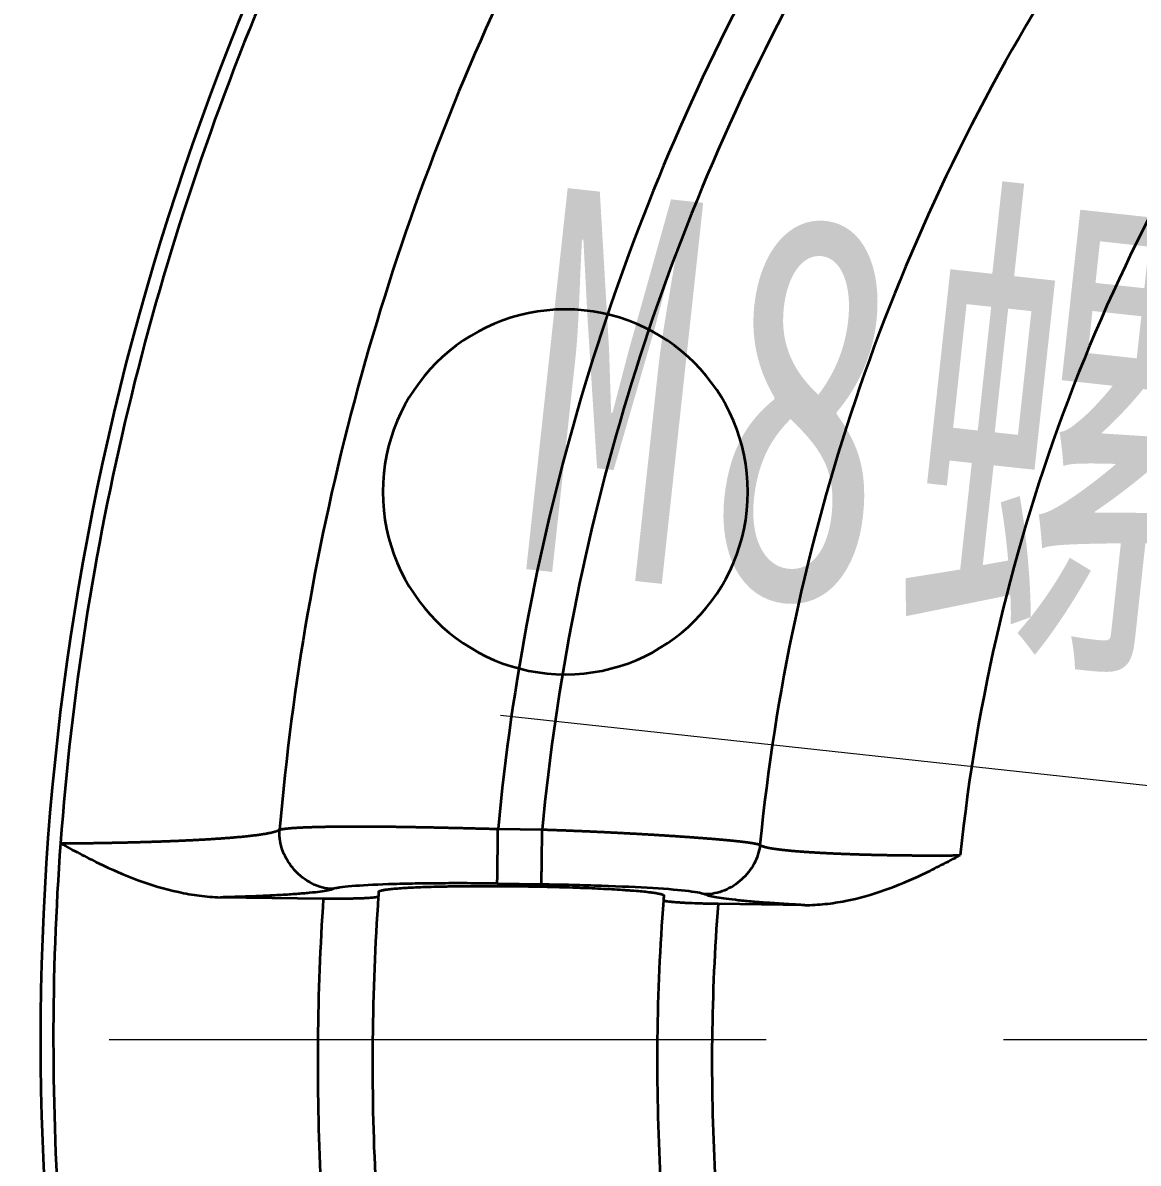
# Model space of a CAD drawing. Header units: millimetres. Extents: x -742 to 742, y -525 to 525.
# Drawn here: x -349.78 to -319.22, y 144.8 to 176.04 of the extents above; entities that cross this region are included whole.
import ezdxf

# ---------------------------------------------------------------- set-up
doc = ezdxf.new("R2010")
doc.units = ezdxf.units.MM
doc.linetypes.add('PHANTOM', pattern=[50.5, 18, -6.5, 6.5, -6.5, 6.5, -6.5])
doc.linetypes.add('点画线', pattern=[18, 12, -2, 2, -2])
doc.layers.get('0').update_dxf_attribs({"lineweight": 18})
for name, color, linetype, lineweight in [('中心线层', 1, '点画线', 18), ('尺寸线层', 3, 'Continuous', 18), ('粗实线层', 7, 'Continuous', 35)]:
    doc.layers.add(name, color=color, linetype=linetype, lineweight=lineweight)
doc.styles.add('标准', font='', dxfattribs={"width": 0.667})
doc.styles.get('标准').set_extended_font_data('宋体')
doc.dimstyles.new('标准', dxfattribs={"dimscale": 3, "dimtxt": 3.5, "dimasz": 4, "dimexe": 2, "dimexo": 0, "dimtad": 1, "dimdsep": 46, "dimtxsty": '标准', "dimblk": '_CAXARROW', "dimcen": 0, "dimdle": 6, "dimazin": 2, "dimtfac": 0.707107, "dimtdec": 3, "dimtmove": 2, "dimatfit": 3, "dimfxl": 1, "dimfrac": 2, "dimtolj": 1, "dimarcsym": 1})

# ---------------------------------------------------------------- blocks, each defined once
blk = doc.blocks.new('*X10')
at = {"layer": '尺寸线层', "color": 0, "lineweight": 18}
blk.add_line((-474.916, -11.807), (-474.916, -103.314), dxfattribs=at)
at = {"layer": '尺寸线层', "color": 0, "lineweight": 18, "insert": (-481.954, -93.015), "char_height": 10.5, "width": 41.19614, "attachment_point": 5, "rotation": 90, "line_spacing_factor": 1.15057, "style": '标准'}
blk.add_mtext('\\T1.1;-200', dxfattribs=at)
blk = doc.blocks.new('_CAXARROW')
blk.add_hatch(color=0).paths.add_polyline_path([(0, 0), (-1, 0.125), (-1, -0.125)], flags=0)
blk = doc.blocks.new('*X14')
at = {"layer": '尺寸线层', "lineweight": 18}
for points in [[(-258.346, 148.565), (-270.114, 151.353), (-270.438, 148.37)], [(-251.486, 147.82), (-239.394, 148.015), (-239.719, 145.032)]]:
    blk.add_hatch(color=0, dxfattribs=at).paths.add_polyline_path(points, flags=0)
at = {"layer": '尺寸线层', "color": 0, "lineweight": 18}
blk.add_line((-336.695, 157.078), (-233.592, 145.876), dxfattribs=at)
at = {"layer": '尺寸线层', "color": 0, "lineweight": 18, "insert": (-304.68, 162.38), "char_height": 10.5, "width": 125.02026, "attachment_point": 5, "rotation": 353.799, "line_spacing_factor": 1.15057, "style": '标准'}
blk.add_mtext('\\T1.1;M8螺纹孔深15', dxfattribs=at)

msp = doc.modelspace()

# ---------------------------------------------------------------- linework, layer by layer
at = {"layer": '中心线层', "linetype": 'PHANTOM'}
msp.add_line((-498.916, 148.193), (-50.916, 148.193), dxfattribs=at)
at = {"layer": '粗实线层'}
for p, q in [((-336.76, 153.96), (-335.55, 153.944)), ((-336.782, 152.463), (-335.569, 152.446)), ((-341.548, 152.047), (-344.361, 152.084)), ((-328.359, 151.871), (-330.73, 151.903))]:
    msp.add_line(p, q, dxfattribs=at)
for centre, radius, start, end in [((-274.93, 148.179), 74.366, 145.39137, 214.60863), ((-274.93, 148.179), 74.013, 157.16043, 175.82604), ((-274.93, 148.179), 68.058, 155.03112, 175.1452), ((-274.93, 148.179), 62.099, 152.44406, 174.65809), ((-274.93, 148.179), 60.894, 151.75349, 174.56704), ((-274.93, 148.179), 54.914, 148.3453, 174.4156), ((-274.93, 148.179), 49.425, 144.3385, 174.1252), ((-334.916, 163.193), 5, 0, 180), ((-334.916, 163.193), 5, 180, 0), ((-274.93, 148.179), 74.015, 175.82604, 184.23168), ((-274.93, 147.551), 66.77, 176.13891, 182.79768), ((-274.93, 147.551), 65.27, 175.99849, 182.90321), ((-274.93, 147.551), 57.47, 175.55819, 183.13304), ((-274.93, 147.551), 55.97, 175.5401, 183.1041)]:
    msp.add_arc(centre, radius, start, end, dxfattribs=at)
msp.add_ellipse((-274.904, 147.549), major_axis=(-57.319, 4.515), ratio=0.999773, start_param=6.281967, end_param=6.28427, dxfattribs=at)
for points, degree, knots in [([(-345.907, 186.666), (-350.687, 177.865), (-353.168, 168.097), (-354.406, 163.22), (-355.035, 158.228), (-355.669, 153.202), (-355.669, 148.177), (-355.668, 143.153), (-355.034, 138.125), (-354.403, 133.131), (-353.165, 128.257), (-350.682, 118.487), (-345.901, 109.69)], 2, [0, 0, 0, 20.055684, 20.055684, 30.083526, 30.083526, 40.111369, 40.111369, 50.139211, 50.139211, 60.167053, 60.167053, 80.222737, 80.222737, 80.222737]), ([(-342.744, 153.939), (-342.742, 153.939), (-342.739, 153.94), (-342.734, 153.941), (-342.729, 153.943), (-342.723, 153.944), (-342.717, 153.946), (-342.711, 153.947), (-342.704, 153.949), (-342.698, 153.95), (-342.691, 153.952), (-342.683, 153.953), (-342.676, 153.954), (-342.668, 153.956), (-342.66, 153.957), (-342.651, 153.959), (-342.642, 153.96), (-342.633, 153.961), (-342.624, 153.963), (-342.614, 153.964), (-342.604, 153.965), (-342.594, 153.967), (-342.583, 153.968), (-342.572, 153.969), (-342.561, 153.971), (-342.55, 153.972), (-342.538, 153.973), (-342.526, 153.975), (-342.513, 153.976), (-342.5, 153.977), (-342.487, 153.978), (-342.474, 153.98), (-342.46, 153.981), (-342.446, 153.982), (-342.431, 153.983), (-342.416, 153.985), (-342.401, 153.986), (-342.385, 153.987), (-342.37, 153.988), (-342.353, 153.989), (-342.337, 153.991), (-342.32, 153.992), (-342.302, 153.993), (-342.285, 153.994), (-342.267, 153.995), (-342.248, 153.996), (-342.229, 153.997), (-342.21, 153.998), (-342.191, 153.999), (-342.171, 154), (-342.151, 154.001), (-342.13, 154.002), (-342.109, 154.003), (-342.088, 154.004), (-342.066, 154.005), (-342.044, 154.006), (-342.021, 154.007), (-341.998, 154.008), (-341.975, 154.009), (-341.951, 154.01), (-341.927, 154.011), (-341.903, 154.012), (-341.878, 154.012), (-341.853, 154.013), (-341.827, 154.014), (-341.801, 154.015), (-341.775, 154.015), (-341.748, 154.016), (-341.72, 154.017), (-341.693, 154.018), (-341.665, 154.018), (-341.636, 154.019), (-341.607, 154.02), (-341.578, 154.02), (-341.548, 154.021), (-341.518, 154.021), (-341.488, 154.022), (-341.457, 154.023), (-341.426, 154.023), (-341.394, 154.024), (-341.362, 154.024), (-341.329, 154.024), (-341.296, 154.025), (-341.263, 154.025), (-341.229, 154.026), (-341.195, 154.026), (-341.16, 154.026), (-341.125, 154.027), (-341.09, 154.027), (-341.054, 154.027), (-341.018, 154.028), (-340.981, 154.028), (-340.944, 154.028), (-340.906, 154.028), (-340.868, 154.029), (-340.83, 154.029), (-340.791, 154.029), (-340.746, 154.029), (-340.695, 154.029), (-340.638, 154.029), (-340.58, 154.029), (-340.522, 154.029), (-340.462, 154.029), (-340.403, 154.029), (-340.343, 154.029), (-340.282, 154.028), (-340.22, 154.028), (-340.159, 154.028), (-340.096, 154.027), (-340.033, 154.027), (-339.97, 154.026), (-339.906, 154.025), (-339.842, 154.025), (-339.777, 154.024), (-339.711, 154.023), (-339.646, 154.022), (-339.579, 154.022), (-339.513, 154.021), (-339.446, 154.02), (-339.378, 154.019), (-339.31, 154.018), (-339.242, 154.017), (-339.173, 154.016), (-339.104, 154.014), (-339.034, 154.013), (-338.965, 154.012), (-338.895, 154.011), (-338.824, 154.009), (-338.753, 154.008), (-338.682, 154.006), (-338.611, 154.005), (-338.539, 154.004), (-338.467, 154.002), (-338.395, 154.001), (-338.322, 153.999), (-338.25, 153.997), (-338.177, 153.996), (-338.103, 153.994), (-338.03, 153.992), (-337.956, 153.991), (-337.883, 153.989), (-337.809, 153.987), (-337.735, 153.985), (-337.66, 153.984), (-337.586, 153.982), (-337.511, 153.98), (-337.437, 153.978), (-337.362, 153.976), (-337.287, 153.974), (-337.212, 153.972), (-337.137, 153.97), (-337.062, 153.968), (-336.987, 153.966), (-336.912, 153.964), (-336.837, 153.962), (-336.787, 153.961), (-336.762, 153.96)], 3, [0, 0, 0, 0, 0.02633, 0.052762, 0.079296, 0.105933, 0.132671, 0.159512, 0.186455, 0.213499, 0.240647, 0.267896, 0.295247, 0.322701, 0.350256, 0.377914, 0.405674, 0.433536, 0.4615, 0.489567, 0.517735, 0.546006, 0.574379, 0.602854, 0.631431, 0.660111, 0.688892, 0.717776, 0.746762, 0.77585, 0.80504, 0.834332, 0.863727, 0.893224, 0.922823, 0.952524, 0.982327, 1.012232, 1.04224, 1.07235, 1.102562, 1.132876, 1.163292, 1.193811, 1.224432, 1.255155, 1.28598, 1.316907, 1.347936, 1.379068, 1.410302, 1.441638, 1.473076, 1.504616, 1.536259, 1.568004, 1.59985, 1.6318, 1.663851, 1.696004, 1.72826, 1.760618, 1.793078, 1.82564, 1.858304, 1.891071, 1.92394, 1.956911, 1.989984, 2.023159, 2.056436, 2.089816, 2.123298, 2.156882, 2.190568, 2.224356, 2.258247, 2.29224, 2.326335, 2.360532, 2.394831, 2.429232, 2.463736, 2.498341, 2.533049, 2.567859, 2.602772, 2.637786, 2.672903, 2.708121, 2.743442, 2.778865, 2.81439, 2.850018, 2.885747, 2.921579, 2.957513, 2.993549, 3.045172, 3.096795, 3.148418, 3.20004, 3.251663, 3.303286, 3.354908, 3.406531, 3.458153, 3.509776, 3.561398, 3.61302, 3.664642, 3.716264, 3.767886, 3.819508, 3.871129, 3.922751, 3.974372, 4.025994, 4.077615, 4.129236, 4.180857, 4.232478, 4.284098, 4.335719, 4.38734, 4.43896, 4.49058, 4.5422, 4.59382, 4.64544, 4.69706, 4.74868, 4.800299, 4.851918, 4.903538, 4.955157, 5.006776, 5.058395, 5.110013, 5.161632, 5.21325, 5.264868, 5.316486, 5.368104, 5.419722, 5.47134, 5.522957, 5.574575, 5.626192, 5.677809, 5.729426, 5.781043, 5.83266, 5.884276, 5.935892, 5.987509, 5.987509, 5.987509, 5.987509]), ([(-348.747, 153.566), (-348.733, 153.566), (-348.707, 153.566), (-348.667, 153.566), (-348.626, 153.567), (-348.586, 153.567), (-348.545, 153.567), (-348.504, 153.567), (-348.462, 153.568), (-348.421, 153.568), (-348.379, 153.568), (-348.337, 153.569), (-348.294, 153.569), (-348.252, 153.57), (-348.209, 153.57), (-348.165, 153.571), (-348.122, 153.571), (-348.078, 153.572), (-348.034, 153.572), (-347.99, 153.573), (-347.946, 153.573), (-347.901, 153.574), (-347.856, 153.574), (-347.811, 153.575), (-347.766, 153.576), (-347.721, 153.577), (-347.675, 153.577), (-347.629, 153.578), (-347.583, 153.579), (-347.536, 153.58), (-347.49, 153.58), (-347.443, 153.581), (-347.396, 153.582), (-347.349, 153.583), (-347.302, 153.584), (-347.254, 153.585), (-347.207, 153.586), (-347.159, 153.587), (-347.111, 153.588), (-347.063, 153.589), (-347.015, 153.59), (-346.966, 153.591), (-346.918, 153.592), (-346.869, 153.594), (-346.82, 153.595), (-346.771, 153.596), (-346.722, 153.597), (-346.673, 153.599), (-346.624, 153.6), (-346.575, 153.601), (-346.525, 153.603), (-346.476, 153.604), (-346.426, 153.606), (-346.376, 153.607), (-346.327, 153.608), (-346.277, 153.61), (-346.227, 153.612), (-346.177, 153.613), (-346.127, 153.615), (-346.077, 153.617), (-346.027, 153.618), (-345.977, 153.62), (-345.927, 153.622), (-345.877, 153.624), (-345.827, 153.625), (-345.777, 153.627), (-345.727, 153.629), (-345.677, 153.631), (-345.627, 153.633), (-345.577, 153.635), (-345.528, 153.637), (-345.478, 153.64), (-345.428, 153.642), (-345.379, 153.644), (-345.329, 153.646), (-345.28, 153.649), (-345.231, 153.651), (-345.182, 153.653), (-345.133, 153.656), (-345.084, 153.658), (-345.035, 153.661), (-344.987, 153.663), (-344.938, 153.666), (-344.89, 153.669), (-344.842, 153.671), (-344.795, 153.674), (-344.718, 153.679), (-344.615, 153.685), (-344.488, 153.693), (-344.367, 153.701), (-344.252, 153.71), (-344.142, 153.718), (-344.038, 153.726), (-343.939, 153.735), (-343.846, 153.743), (-343.757, 153.751), (-343.674, 153.76), (-343.595, 153.768), (-343.521, 153.776), (-343.451, 153.784), (-343.386, 153.793), (-343.325, 153.801), (-343.268, 153.809), (-343.215, 153.817), (-343.165, 153.825), (-343.119, 153.833), (-343.077, 153.841), (-343.038, 153.848), (-343.002, 153.856), (-342.968, 153.863), (-342.938, 153.871), (-342.91, 153.878), (-342.884, 153.885), (-342.861, 153.892), (-342.84, 153.898), (-342.821, 153.905), (-342.805, 153.911), (-342.789, 153.917), (-342.776, 153.923), (-342.764, 153.928), (-342.753, 153.933), (-342.747, 153.937), (-342.744, 153.939)], 3, [0, 0, 0, 0, 0.027427, 0.055045, 0.082854, 0.110854, 0.139046, 0.167429, 0.196004, 0.22477, 0.253727, 0.282876, 0.312215, 0.341747, 0.371469, 0.401383, 0.431488, 0.461785, 0.492273, 0.522952, 0.553823, 0.584885, 0.616138, 0.647583, 0.679219, 0.711047, 0.743066, 0.775276, 0.807677, 0.84027, 0.873055, 0.906031, 0.939198, 0.972556, 1.006106, 1.039847, 1.07378, 1.107904, 1.142219, 1.176726, 1.211424, 1.246313, 1.281394, 1.316666, 1.35213, 1.387785, 1.423631, 1.459668, 1.495897, 1.532318, 1.568929, 1.605732, 1.642727, 1.679912, 1.717289, 1.754858, 1.792617, 1.830569, 1.868711, 1.907045, 1.94557, 1.984286, 2.023194, 2.062293, 2.101583, 2.141065, 2.180738, 2.220602, 2.260658, 2.300905, 2.341343, 2.381973, 2.422794, 2.463806, 2.505009, 2.546404, 2.58799, 2.629768, 2.671736, 2.713896, 2.756247, 2.79879, 2.841524, 2.884449, 2.927565, 2.970873, 3.014372, 3.137955, 3.259334, 3.378508, 3.495478, 3.610244, 3.722805, 3.833163, 3.941317, 4.047268, 4.151015, 4.252559, 4.3519, 4.449038, 4.543974, 4.636706, 4.727236, 4.815564, 4.901689, 4.985612, 5.067333, 5.146852, 5.224168, 5.299283, 5.372196, 5.442907, 5.511417, 5.577724, 5.64183, 5.703735, 5.763438, 5.82094, 5.87624, 5.92934, 5.980238, 6.028935, 6.028935, 6.028935, 6.028935]), ([(-341.28, 152.315), (-341.38, 152.317), (-341.577, 152.345), (-341.952, 152.489), (-342.362, 152.808), (-342.638, 153.249), (-342.73, 153.59), (-342.75, 153.788), (-342.748, 153.889), (-342.744, 153.939)], 3, [0, 0, 0, 0, 0.302239, 0.604478, 1.208956, 1.813435, 2.115674, 2.266793, 2.417913, 2.417913, 2.417913, 2.417913]), ([(-336.782, 152.463), (-336.781, 152.472), (-336.78, 152.572), (-336.775, 152.92), (-336.769, 153.316), (-336.765, 153.676), (-336.763, 153.865), (-336.762, 153.96)], 3, [0, 0, 0, 0, 0.374471, 0.748942, 1.123412, 1.310648, 1.497764, 1.497764, 1.497764, 1.497764]), ([(-335.569, 152.446), (-335.569, 152.451), (-335.569, 152.465), (-335.568, 152.511), (-335.568, 152.542), (-335.567, 152.622), (-335.566, 152.67), (-335.565, 152.78), (-335.564, 152.843), (-335.562, 152.981), (-335.561, 153.056), (-335.559, 153.216), (-335.558, 153.3), (-335.556, 153.477), (-335.555, 153.568), (-335.552, 153.754), (-335.551, 153.849), (-335.55, 153.944)], 3, [0, 0, 0, 0, 0.187242, 0.187242, 0.374485, 0.374485, 0.561727, 0.561727, 0.74897, 0.74897, 0.936212, 0.936212, 1.123454, 1.123454, 1.310697, 1.310697, 1.497939, 1.497939, 1.497939, 1.497939]), ([(-335.55, 153.944), (-335.537, 153.944), (-335.511, 153.943), (-335.471, 153.942), (-335.432, 153.94), (-335.393, 153.939), (-335.354, 153.938), (-335.315, 153.936), (-335.276, 153.935), (-335.237, 153.934), (-335.198, 153.932), (-335.159, 153.931), (-335.12, 153.929), (-335.081, 153.928), (-335.042, 153.926), (-335.003, 153.925), (-334.965, 153.924), (-334.926, 153.922), (-334.887, 153.921), (-334.849, 153.919), (-334.81, 153.918), (-334.772, 153.916), (-334.734, 153.914), (-334.696, 153.913), (-334.657, 153.911), (-334.619, 153.91), (-334.581, 153.908), (-334.543, 153.907), (-334.505, 153.905), (-334.468, 153.903), (-334.43, 153.902), (-334.392, 153.9), (-334.355, 153.899), (-334.317, 153.897), (-334.28, 153.895), (-334.242, 153.894), (-334.205, 153.892), (-334.168, 153.89), (-334.131, 153.889), (-334.094, 153.887), (-334.057, 153.885), (-334.02, 153.884), (-333.984, 153.882), (-333.947, 153.88), (-333.911, 153.878), (-333.874, 153.877), (-333.838, 153.875), (-333.802, 153.873), (-333.765, 153.871), (-333.729, 153.87), (-333.694, 153.868), (-333.658, 153.866), (-333.622, 153.864), (-333.586, 153.863), (-333.551, 153.861), (-333.516, 153.859), (-333.48, 153.857), (-333.445, 153.855), (-333.41, 153.854), (-333.375, 153.852), (-333.341, 153.85), (-333.306, 153.848), (-333.271, 153.846), (-333.237, 153.845), (-333.203, 153.843), (-333.168, 153.841), (-333.134, 153.839), (-333.1, 153.837), (-333.066, 153.835), (-333.033, 153.833), (-332.999, 153.832), (-332.966, 153.83), (-332.932, 153.828), (-332.899, 153.826), (-332.866, 153.824), (-332.833, 153.822), (-332.8, 153.82), (-332.768, 153.819), (-332.735, 153.817), (-332.703, 153.815), (-332.671, 153.813), (-332.638, 153.811), (-332.606, 153.809), (-332.575, 153.807), (-332.543, 153.805), (-332.511, 153.804), (-332.48, 153.802), (-332.449, 153.8), (-332.417, 153.798), (-332.386, 153.796), (-332.356, 153.794), (-332.325, 153.792), (-332.294, 153.79), (-332.264, 153.788), (-332.234, 153.787), (-332.204, 153.785), (-332.174, 153.783), (-332.144, 153.781), (-332.114, 153.779), (-332.085, 153.777), (-332.055, 153.775), (-332.026, 153.773), (-331.997, 153.771), (-331.968, 153.77), (-331.939, 153.768), (-331.911, 153.766), (-331.882, 153.764), (-331.854, 153.762), (-331.826, 153.76), (-331.798, 153.758), (-331.77, 153.756), (-331.743, 153.755), (-331.715, 153.753), (-331.688, 153.751), (-331.661, 153.749), (-331.634, 153.747), (-331.607, 153.745), (-331.58, 153.743), (-331.554, 153.741), (-331.527, 153.74), (-331.501, 153.738), (-331.475, 153.736), (-331.449, 153.734), (-331.424, 153.732), (-331.398, 153.73), (-331.373, 153.728), (-331.348, 153.727), (-331.323, 153.725), (-331.298, 153.723), (-331.273, 153.721), (-331.249, 153.719), (-331.224, 153.717), (-331.2, 153.716), (-331.176, 153.714), (-331.152, 153.712), (-331.129, 153.71), (-331.105, 153.708), (-331.082, 153.706), (-331.059, 153.705), (-331.036, 153.703), (-331.013, 153.701), (-330.991, 153.699), (-330.968, 153.697), (-330.946, 153.696), (-330.924, 153.694), (-330.902, 153.692), (-330.88, 153.69), (-330.859, 153.688), (-330.837, 153.687), (-330.816, 153.685), (-330.795, 153.683), (-330.774, 153.681), (-330.754, 153.68), (-330.733, 153.678), (-330.713, 153.676), (-330.693, 153.674), (-330.673, 153.673), (-330.653, 153.671), (-330.633, 153.669), (-330.614, 153.667), (-330.595, 153.666), (-330.576, 153.664), (-330.557, 153.662), (-330.538, 153.661), (-330.52, 153.659), (-330.501, 153.657), (-330.483, 153.655), (-330.465, 153.654), (-330.447, 153.652), (-330.43, 153.65), (-330.412, 153.649), (-330.395, 153.647), (-330.378, 153.645), (-330.361, 153.644), (-330.345, 153.642), (-330.328, 153.64), (-330.312, 153.639), (-330.295, 153.637), (-330.279, 153.635), (-330.264, 153.634), (-330.248, 153.632), (-330.233, 153.63), (-330.217, 153.629), (-330.202, 153.627), (-330.187, 153.626), (-330.173, 153.624), (-330.158, 153.622), (-330.144, 153.621), (-330.13, 153.619), (-330.116, 153.618), (-330.102, 153.616), (-330.088, 153.614), (-330.075, 153.613), (-330.061, 153.611), (-330.048, 153.61), (-330.035, 153.608), (-330.023, 153.607), (-330.01, 153.605), (-329.998, 153.603), (-329.986, 153.602), (-329.974, 153.6), (-329.962, 153.599), (-329.95, 153.597), (-329.939, 153.596), (-329.927, 153.594), (-329.916, 153.593), (-329.905, 153.591), (-329.895, 153.59), (-329.884, 153.588), (-329.874, 153.587), (-329.863, 153.585), (-329.853, 153.584), (-329.843, 153.582), (-329.834, 153.581), (-329.824, 153.579), (-329.815, 153.578), (-329.806, 153.576), (-329.797, 153.575), (-329.788, 153.574), (-329.779, 153.572), (-329.771, 153.571), (-329.763, 153.569), (-329.754, 153.568), (-329.747, 153.566), (-329.739, 153.565), (-329.731, 153.563), (-329.724, 153.562), (-329.717, 153.561), (-329.709, 153.559), (-329.703, 153.558), (-329.696, 153.556), (-329.689, 153.555), (-329.683, 153.554), (-329.677, 153.552), (-329.671, 153.551), (-329.665, 153.549), (-329.659, 153.548), (-329.654, 153.547), (-329.648, 153.545), (-329.643, 153.544), (-329.638, 153.543), (-329.633, 153.541), (-329.629, 153.54), (-329.624, 153.539), (-329.62, 153.537), (-329.616, 153.536), (-329.612, 153.535), (-329.608, 153.533), (-329.604, 153.532), (-329.601, 153.531), (-329.598, 153.529), (-329.594, 153.528), (-329.591, 153.527), (-329.589, 153.525), (-329.586, 153.524), (-329.584, 153.523), (-329.583, 153.523)], 3, [0, 0, 0, 0, 0.026353, 0.052683, 0.078991, 0.105277, 0.131541, 0.157782, 0.184001, 0.210198, 0.236372, 0.262524, 0.288654, 0.314762, 0.340847, 0.366911, 0.392952, 0.41897, 0.444967, 0.470941, 0.496893, 0.522823, 0.54873, 0.574616, 0.600479, 0.62632, 0.652138, 0.677935, 0.703709, 0.729461, 0.755191, 0.780899, 0.806585, 0.832248, 0.857889, 0.883508, 0.909105, 0.93468, 0.960232, 0.985763, 1.011271, 1.036757, 1.062221, 1.087663, 1.113083, 1.13848, 1.163856, 1.189209, 1.21454, 1.239849, 1.265136, 1.290401, 1.315644, 1.340864, 1.366063, 1.391239, 1.416394, 1.441526, 1.466636, 1.491724, 1.51679, 1.541834, 1.566856, 1.591856, 1.616834, 1.64179, 1.666723, 1.691635, 1.716525, 1.741392, 1.766238, 1.791061, 1.815863, 1.840642, 1.8654, 1.890135, 1.914848, 1.93954, 1.964209, 1.988856, 2.013482, 2.038085, 2.062667, 2.087226, 2.111763, 2.136279, 2.160772, 2.185244, 2.209693, 2.234121, 2.258526, 2.28291, 2.307271, 2.331611, 2.355929, 2.380225, 2.404498, 2.42875, 2.45298, 2.477188, 2.501374, 2.525539, 2.549681, 2.573801, 2.5979, 2.621976, 2.646031, 2.670063, 2.694074, 2.718063, 2.74203, 2.765975, 2.789898, 2.8138, 2.837679, 2.861537, 2.885372, 2.909186, 2.932978, 2.956748, 2.980497, 3.004223, 3.027927, 3.05161, 3.075271, 3.09891, 3.122527, 3.146122, 3.169696, 3.193248, 3.216777, 3.240285, 3.263771, 3.287236, 3.310678, 3.334099, 3.357498, 3.380875, 3.404231, 3.427564, 3.450876, 3.474166, 3.497434, 3.52068, 3.543905, 3.567108, 3.590289, 3.613448, 3.636586, 3.659701, 3.682795, 3.705868, 3.728918, 3.751947, 3.774954, 3.797939, 3.820902, 3.843844, 3.866764, 3.889663, 3.912539, 3.935394, 3.958227, 3.981039, 4.003828, 4.026596, 4.049343, 4.072067, 4.09477, 4.117451, 4.140111, 4.162749, 4.185365, 4.207959, 4.230532, 4.253083, 4.275613, 4.29812, 4.320606, 4.343071, 4.365514, 4.387935, 4.410334, 4.432712, 4.455068, 4.477403, 4.499716, 4.522007, 4.544277, 4.566525, 4.588751, 4.610956, 4.633139, 4.655301, 4.67744, 4.699559, 4.721656, 4.743731, 4.765784, 4.787816, 4.809826, 4.831815, 4.853782, 4.875728, 4.897652, 4.919555, 4.941435, 4.963295, 4.985133, 5.006949, 5.028743, 5.050517, 5.072268, 5.093998, 5.115707, 5.137394, 5.159059, 5.180703, 5.202325, 5.223926, 5.245506, 5.267063, 5.2886, 5.310115, 5.331608, 5.35308, 5.37453, 5.395959, 5.417366, 5.438752, 5.460117, 5.481459, 5.502781, 5.524081, 5.545359, 5.566617, 5.587852, 5.609066, 5.630259, 5.65143, 5.67258, 5.693709, 5.714816, 5.735901, 5.756965, 5.778008, 5.799029, 5.820029, 5.841008, 5.861965, 5.8829, 5.903815, 5.924708, 5.945579, 5.966429, 5.987258, 5.987258, 5.987258, 5.987258]), ([(-348.747, 153.565), (-348.662, 153.518), (-348.49, 153.424), (-348.143, 153.24), (-347.53, 152.928), (-346.635, 152.538), (-345.707, 152.259), (-344.948, 152.122), (-344.558, 152.091), (-344.361, 152.084)], 3, [0, 0, 0, 0, 0.290656, 0.582838, 1.167201, 2.335929, 3.504657, 4.089021, 4.673385, 4.673385, 4.673385, 4.673385]), ([(-329.583, 153.523), (-329.592, 153.431), (-329.63, 153.252), (-329.776, 152.915), (-330.07, 152.548), (-330.467, 152.295), (-330.818, 152.188), (-331, 152.169), (-331.091, 152.17)], 3, [0, 0, 0, 0, 0.27549, 0.55098, 1.10196, 1.65294, 1.92843, 2.20392, 2.20392, 2.20392, 2.20392]), ([(-329.583, 153.523), (-329.582, 153.522), (-329.58, 153.52), (-329.577, 153.518), (-329.574, 153.515), (-329.57, 153.513), (-329.566, 153.51), (-329.561, 153.508), (-329.557, 153.505), (-329.552, 153.503), (-329.547, 153.501), (-329.541, 153.498), (-329.536, 153.496), (-329.53, 153.493), (-329.524, 153.491), (-329.517, 153.489), (-329.51, 153.486), (-329.503, 153.484), (-329.496, 153.482), (-329.489, 153.479), (-329.481, 153.477), (-329.473, 153.475), (-329.465, 153.472), (-329.456, 153.47), (-329.447, 153.468), (-329.438, 153.465), (-329.429, 153.463), (-329.419, 153.461), (-329.409, 153.458), (-329.399, 153.456), (-329.389, 153.454), (-329.378, 153.452), (-329.368, 153.449), (-329.357, 153.447), (-329.345, 153.445), (-329.334, 153.443), (-329.322, 153.44), (-329.31, 153.438), (-329.297, 153.436), (-329.285, 153.434), (-329.272, 153.432), (-329.259, 153.429), (-329.245, 153.427), (-329.232, 153.425), (-329.218, 153.423), (-329.204, 153.421), (-329.19, 153.419), (-329.175, 153.416), (-329.16, 153.414), (-329.145, 153.412), (-329.13, 153.41), (-329.114, 153.408), (-329.099, 153.406), (-329.083, 153.404), (-329.066, 153.402), (-329.05, 153.4), (-329.033, 153.398), (-329.016, 153.396), (-328.999, 153.394), (-328.982, 153.392), (-328.964, 153.39), (-328.946, 153.388), (-328.928, 153.386), (-328.91, 153.384), (-328.891, 153.382), (-328.872, 153.38), (-328.853, 153.378), (-328.834, 153.376), (-328.815, 153.374), (-328.795, 153.372), (-328.775, 153.37), (-328.755, 153.368), (-328.735, 153.366), (-328.714, 153.364), (-328.693, 153.362), (-328.672, 153.361), (-328.651, 153.359), (-328.63, 153.357), (-328.608, 153.355), (-328.586, 153.353), (-328.564, 153.351), (-328.542, 153.35), (-328.519, 153.348), (-328.496, 153.346), (-328.474, 153.344), (-328.45, 153.343), (-328.427, 153.341), (-328.404, 153.339), (-328.38, 153.337), (-328.356, 153.336), (-328.332, 153.334), (-328.307, 153.332), (-328.283, 153.331), (-328.258, 153.329), (-328.233, 153.327), (-328.208, 153.326), (-328.183, 153.324), (-328.157, 153.322), (-328.132, 153.321), (-328.106, 153.319), (-328.08, 153.318), (-328.053, 153.316), (-328.027, 153.315), (-328, 153.313), (-327.974, 153.311), (-327.947, 153.31), (-327.919, 153.308), (-327.892, 153.307), (-327.865, 153.305), (-327.837, 153.304), (-327.809, 153.303), (-327.781, 153.301), (-327.753, 153.3), (-327.724, 153.298), (-327.696, 153.297), (-327.667, 153.295), (-327.638, 153.294), (-327.609, 153.293), (-327.58, 153.291), (-327.551, 153.29), (-327.521, 153.289), (-327.491, 153.287), (-327.462, 153.286), (-327.432, 153.285), (-327.401, 153.284), (-327.371, 153.282), (-327.341, 153.281), (-327.31, 153.28), (-327.279, 153.279), (-327.248, 153.277), (-327.217, 153.276), (-327.186, 153.275), (-327.155, 153.274), (-327.123, 153.273), (-327.092, 153.272), (-327.06, 153.271), (-327.028, 153.27), (-326.996, 153.268), (-326.964, 153.267), (-326.932, 153.266), (-326.899, 153.265), (-326.867, 153.264), (-326.834, 153.263), (-326.801, 153.262), (-326.768, 153.261), (-326.735, 153.26), (-326.702, 153.259), (-326.669, 153.259), (-326.635, 153.258), (-326.602, 153.257), (-326.568, 153.256), (-326.534, 153.255), (-326.501, 153.254), (-326.467, 153.253), (-326.432, 153.252), (-326.398, 153.252), (-326.364, 153.251), (-326.33, 153.25), (-326.295, 153.249), (-326.261, 153.249), (-326.226, 153.248), (-326.191, 153.247), (-326.156, 153.247), (-326.121, 153.246), (-326.086, 153.245), (-326.051, 153.245), (-326.016, 153.244), (-325.98, 153.243), (-325.945, 153.243), (-325.909, 153.242), (-325.874, 153.242), (-325.838, 153.241), (-325.802, 153.241), (-325.767, 153.24), (-325.731, 153.24), (-325.695, 153.239), (-325.659, 153.239), (-325.623, 153.238), (-325.586, 153.238), (-325.55, 153.238), (-325.514, 153.237), (-325.478, 153.237), (-325.441, 153.237), (-325.405, 153.236), (-325.368, 153.236), (-325.331, 153.236), (-325.295, 153.236), (-325.258, 153.235), (-325.221, 153.235), (-325.184, 153.235), (-325.148, 153.235), (-325.111, 153.235), (-325.074, 153.235), (-325.037, 153.234), (-325, 153.234), (-324.963, 153.234), (-324.926, 153.234), (-324.888, 153.234), (-324.851, 153.234), (-324.814, 153.234), (-324.777, 153.234), (-324.739, 153.234), (-324.702, 153.234), (-324.665, 153.234), (-324.627, 153.235), (-324.59, 153.235), (-324.553, 153.235), (-324.515, 153.235), (-324.478, 153.235), (-324.44, 153.235), (-324.403, 153.236), (-324.365, 153.236), (-324.328, 153.236), (-324.29, 153.237), (-324.253, 153.237), (-324.215, 153.237), (-324.178, 153.238), (-324.14, 153.238), (-324.115, 153.238), (-324.103, 153.238)], 3, [0, 0, 0, 0, 0.025675, 0.051346, 0.077013, 0.102676, 0.128335, 0.15399, 0.17964, 0.205287, 0.23093, 0.256568, 0.282203, 0.307834, 0.333461, 0.359083, 0.384702, 0.410317, 0.435929, 0.461536, 0.487139, 0.512739, 0.538335, 0.563927, 0.589515, 0.6151, 0.640681, 0.666258, 0.691832, 0.717401, 0.742968, 0.76853, 0.794089, 0.819644, 0.845196, 0.870744, 0.896289, 0.92183, 0.947367, 0.972902, 0.998432, 1.023959, 1.049483, 1.075003, 1.10052, 1.126034, 1.151544, 1.177051, 1.202554, 1.228054, 1.253551, 1.279045, 1.304535, 1.330022, 1.355506, 1.380987, 1.406464, 1.431938, 1.457409, 1.482877, 1.508342, 1.533804, 1.559263, 1.584719, 1.610171, 1.635621, 1.661067, 1.686511, 1.711951, 1.737389, 1.762824, 1.788256, 1.813684, 1.83911, 1.864534, 1.889954, 1.915371, 1.940786, 1.966198, 1.991607, 2.017013, 2.042417, 2.067817, 2.093215, 2.118611, 2.144004, 2.169394, 2.194781, 2.220166, 2.245548, 2.270927, 2.296304, 2.321679, 2.347051, 2.37242, 2.397787, 2.423151, 2.448513, 2.473872, 2.499229, 2.524583, 2.549936, 2.575285, 2.600632, 2.625977, 2.65132, 2.67666, 2.701998, 2.727334, 2.752667, 2.777998, 2.803327, 2.828653, 2.853977, 2.879299, 2.904619, 2.929937, 2.955253, 2.980566, 3.005877, 3.031186, 3.056493, 3.081798, 3.107101, 3.132402, 3.1577, 3.182997, 3.208292, 3.233584, 3.258875, 3.284164, 3.309451, 3.334735, 3.360018, 3.385299, 3.410578, 3.435855, 3.461131, 3.486404, 3.511676, 3.536945, 3.562213, 3.587479, 3.612744, 3.638006, 3.663267, 3.688526, 3.713783, 3.739038, 3.764292, 3.789544, 3.814795, 3.840043, 3.865291, 3.890536, 3.91578, 3.941022, 3.966262, 3.991501, 4.016739, 4.041974, 4.067209, 4.092441, 4.117672, 4.142902, 4.16813, 4.193356, 4.218581, 4.243805, 4.269027, 4.294248, 4.319467, 4.344685, 4.369901, 4.395116, 4.420329, 4.445541, 4.470752, 4.495961, 4.521169, 4.546376, 4.571581, 4.596785, 4.621988, 4.647189, 4.67239, 4.697588, 4.722786, 4.747982, 4.773177, 4.798371, 4.823563, 4.848755, 4.873945, 4.899134, 4.924321, 4.949508, 4.974693, 4.999877, 5.02506, 5.050242, 5.075423, 5.100603, 5.125781, 5.150959, 5.176135, 5.20131, 5.226484, 5.251657, 5.27683, 5.302001, 5.32717, 5.352339, 5.377507, 5.402674, 5.42784, 5.453005, 5.478169, 5.503332, 5.503332, 5.503332, 5.503332]), ([(-328.359, 151.871), (-328.169, 151.873), (-327.792, 151.894), (-327.055, 152.01), (-326.156, 152.265), (-325.286, 152.632), (-324.606, 152.97), (-324.27, 153.148), (-324.103, 153.238)], 3, [0, 0, 0, 0, 0.564595, 1.129191, 2.258382, 3.387573, 3.952168, 4.516763, 4.516763, 4.516763, 4.516763]), ([(-336.782, 152.463), (-337.063, 152.466), (-337.617, 152.471), (-338.403, 152.469), (-339.129, 152.46), (-339.996, 152.438), (-340.68, 152.402), (-341.062, 152.361), (-341.211, 152.336), (-341.261, 152.322), (-341.28, 152.315)], 3, [0, 0, 0, 0, 0.563306, 1.126613, 1.689919, 2.253226, 3.379838, 3.943145, 4.224798, 4.506451, 4.506451, 4.506451, 4.506451]), ([(-341.28, 152.315), (-341.289, 152.311), (-341.308, 152.305), (-341.352, 152.292), (-341.447, 152.27), (-341.627, 152.239), (-341.867, 152.211), (-342.093, 152.19), (-342.343, 152.171), (-342.696, 152.147), (-343.104, 152.127), (-343.462, 152.112), (-343.745, 152.102), (-343.995, 152.094), (-344.202, 152.088), (-344.308, 152.086), (-344.361, 152.084)], 3, [0, 0, 0, 0, 0.096723, 0.193446, 0.386893, 0.773786, 1.160679, 1.354125, 1.547571, 1.934464, 2.321357, 2.514804, 2.70825, 2.901696, 2.99842, 3.095143, 3.095143, 3.095143, 3.095143]), ([(-340.031, 152.237), (-340.031, 152.244), (-340.024, 152.251), (-339.998, 152.264), (-339.96, 152.276), (-339.897, 152.288), (-339.85, 152.296), (-339.84, 152.297), (-339.82, 152.3), (-339.809, 152.302), (-339.776, 152.306), (-339.753, 152.309), (-339.679, 152.317), (-339.569, 152.328), (-339.437, 152.337), (-339.331, 152.344), (-339.275, 152.348), (-339.217, 152.351), (-339.177, 152.353), (-339.157, 152.354), (-339.054, 152.359), (-338.882, 152.367), (-338.599, 152.376), (-338.394, 152.382), (-338.26, 152.385), (-338.233, 152.385), (-338.179, 152.386), (-338.151, 152.387), (-338.068, 152.388), (-338.013, 152.389), (-337.843, 152.392), (-337.613, 152.394), (-337.374, 152.396), (-337.19, 152.396), (-337.098, 152.396), (-337.004, 152.396), (-336.941, 152.396), (-336.909, 152.396), (-336.752, 152.395), (-336.625, 152.395), (-336.372, 152.393), (-336.245, 152.391), (-335.99, 152.388), (-335.863, 152.386), (-335.671, 152.383), (-335.607, 152.381), (-335.48, 152.379), (-335.417, 152.377), (-335.229, 152.373), (-334.982, 152.366), (-334.742, 152.359), (-334.564, 152.352), (-334.506, 152.35), (-334.419, 152.347), (-334.39, 152.346), (-334.332, 152.344), (-334.189, 152.338), (-333.943, 152.327), (-333.738, 152.316), (-333.541, 152.305), (-333.447, 152.299), (-333.333, 152.292), (-333.31, 152.29), (-333.266, 152.287), (-333.2, 152.283), (-333.138, 152.278), (-333.016, 152.269), (-332.865, 152.256), (-332.734, 152.243), (-332.644, 152.233), (-332.615, 152.229), (-332.574, 152.224), (-332.561, 152.223), (-332.535, 152.219), (-332.522, 152.218), (-332.461, 152.209), (-332.376, 152.195), (-332.315, 152.181), (-332.278, 152.171), (-332.267, 152.168), (-332.248, 152.161), (-332.241, 152.157), (-332.222, 152.147), (-332.216, 152.14), (-332.217, 152.134)], 3, [0, 0, 0, 0, 0.245485, 0.245485, 0.49097, 0.736456, 0.736456, 0.797827, 0.797827, 0.859198, 0.859198, 0.981941, 0.981941, 1.227426, 1.472911, 1.472911, 1.595654, 1.657025, 1.657025, 1.718397, 1.718397, 1.963882, 2.209367, 2.454852, 2.454852, 2.516223, 2.516223, 2.577595, 2.577595, 2.700337, 2.700337, 2.945823, 3.191308, 3.191308, 3.31405, 3.375422, 3.375422, 3.436793, 3.436793, 3.682278, 3.682278, 3.927763, 3.927763, 4.173249, 4.173249, 4.295991, 4.295991, 4.418734, 4.418734, 4.664219, 4.909704, 4.909704, 5.032447, 5.032447, 5.093818, 5.093818, 5.15519, 5.400675, 5.64616, 5.64616, 5.891645, 5.891645, 5.953016, 5.953016, 6.014388, 6.13713, 6.13713, 6.382616, 6.628101, 6.628101, 6.750843, 6.750843, 6.812215, 6.812215, 6.873586, 6.873586, 7.119071, 7.364556, 7.364556, 7.487299, 7.487299, 7.610042, 7.610042, 7.855527, 7.855527, 7.855527, 7.855527]), ([(-335.569, 152.446), (-335.286, 152.443), (-334.722, 152.432), (-333.644, 152.401), (-332.446, 152.347), (-331.612, 152.276), (-331.215, 152.216), (-331.115, 152.185), (-331.091, 152.17)], 3, [0, 0, 0, 0, 0.56175, 1.123501, 2.247001, 3.370502, 3.932252, 4.494003, 4.494003, 4.494003, 4.494003]), ([(-328.359, 151.871), (-328.409, 151.874), (-328.508, 151.88), (-328.7, 151.891), (-329.022, 151.91), (-329.446, 151.939), (-329.816, 151.969), (-330.08, 151.994), (-330.322, 152.019), (-330.583, 152.051), (-330.828, 152.09), (-330.973, 152.123), (-331.053, 152.15), (-331.08, 152.164), (-331.091, 152.17)], 3, [0, 0, 0, 0, 0.086107, 0.172214, 0.344427, 0.688854, 1.033281, 1.205495, 1.377708, 1.722135, 2.066562, 2.410989, 2.583203, 2.755416, 2.755416, 2.755416, 2.755416]), ([(-340.041, 152.105), (-340.041, 152.1), (-340.051, 152.095), (-340.08, 152.088), (-340.093, 152.086), (-340.114, 152.082), (-340.122, 152.081), (-340.139, 152.079), (-340.148, 152.078), (-340.195, 152.073), (-340.242, 152.069), (-340.31, 152.064), (-340.324, 152.063), (-340.354, 152.062), (-340.369, 152.061), (-340.416, 152.059), (-340.45, 152.057), (-340.554, 152.053), (-340.63, 152.051), (-340.732, 152.049), (-340.753, 152.048), (-340.796, 152.047), (-340.817, 152.047), (-340.882, 152.046), (-340.971, 152.045), (-341.063, 152.045), (-341.134, 152.044), (-341.157, 152.044), (-341.205, 152.044), (-341.229, 152.044), (-341.351, 152.045), (-341.449, 152.045), (-341.548, 152.047)], 3, [0, 0, 0, 0, 0.18923, 0.18923, 0.283846, 0.283846, 0.331153, 0.331153, 0.378461, 0.378461, 0.567691, 0.567691, 0.614999, 0.614999, 0.662306, 0.662306, 0.756922, 0.756922, 0.946152, 0.946152, 0.99346, 0.99346, 1.040767, 1.040767, 1.135383, 1.229998, 1.229998, 1.277305, 1.277305, 1.324613, 1.324613, 1.513843, 1.513843, 1.513843, 1.513843]), ([(-330.73, 151.903), (-330.83, 151.904), (-330.927, 151.906), (-331.071, 151.91), (-331.118, 151.911), (-331.189, 151.913), (-331.212, 151.914), (-331.259, 151.915), (-331.282, 151.916), (-331.396, 151.92), (-331.482, 151.923), (-331.584, 151.928), (-331.604, 151.929), (-331.643, 151.931), (-331.663, 151.932), (-331.72, 151.936), (-331.756, 151.938), (-331.86, 151.945), (-331.922, 151.949), (-331.99, 151.956), (-332.003, 151.957), (-332.029, 151.96), (-332.041, 151.961), (-332.075, 151.965), (-332.117, 151.97), (-332.15, 151.975), (-332.171, 151.979), (-332.177, 151.98), (-332.189, 151.983), (-332.195, 151.984), (-332.218, 151.991), (-332.228, 151.996), (-332.227, 152.002)], 3, [0, 0, 0, 0, 0.188204, 0.188204, 0.282306, 0.282306, 0.329356, 0.329356, 0.376407, 0.376407, 0.564611, 0.564611, 0.611662, 0.611662, 0.658713, 0.658713, 0.752815, 0.752815, 0.941019, 0.941019, 0.988069, 0.988069, 1.03512, 1.03512, 1.129222, 1.223324, 1.223324, 1.270375, 1.270375, 1.317426, 1.317426, 1.50563, 1.50563, 1.50563, 1.50563])]:
    msp.add_open_spline(points, degree=degree, knots=knots, dxfattribs=at)
msp.add_open_spline([(-340.031, 152.237), (-340.035, 152.193), (-340.038, 152.149), (-340.041, 152.105)], degree=3, dxfattribs=at)

# ---------------------------------------------------------------- dimensions: what is measured, and where the dimension line sits
at = {"layer": '尺寸线层', "lineweight": 18}
dim = msp.add_diameter_dim_2p(p1=(-251.486, 147.82), p2=(-258.346, 148.565), text='M8螺纹孔深15', dimstyle='标准', override={"dimsah": 1, "dimtfill": 1, "dimtzin": 8}, dxfattribs=at)
dim.commit()
dim.dimension.update_dxf_attribs({"geometry": '*X14', "text_midpoint": (-294.146, 152.455), "dimtype": 163})
dim = msp.add_ordinate_dim(feature_location=(-474.916, -11.807), offset=(0, -81.207), dtype=1, origin=(-274.916, 148.193), dimstyle='标准', override={"dimsah": 1, "dimclre": 0, "dimtfill": 1, "dimtzin": 8}, dxfattribs=at)
dim.commit()
dim.dimension.update_dxf_attribs({"geometry": '*X10', "text_midpoint": (-481.954, -93.015)})

doc.saveas('drawing.dxf')
